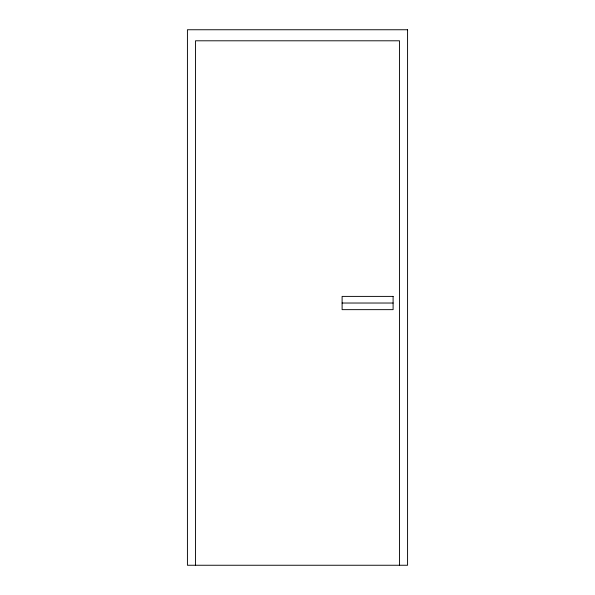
<?xml version="1.0" encoding="UTF-8"?>
<svg xmlns="http://www.w3.org/2000/svg" width="595" height="595" viewBox="0 0 595 595"><rect width="100%" height="100%" fill="white"/><g stroke="black" fill="none" stroke-linecap="round" stroke-linejoin="round"><path stroke-width="0.89" d="M342.11 303.026L393.102 303.026M399.476 565.25L399.49 40.795L195.495 40.795L195.495 565.25M407.575 29.75L187.425 29.75L187.425 565.25L407.575 565.25L407.575 29.75M393.102 296.399L342.11 296.399L342.11 309.645L393.102 309.645L393.102 296.399"/></g></svg>
